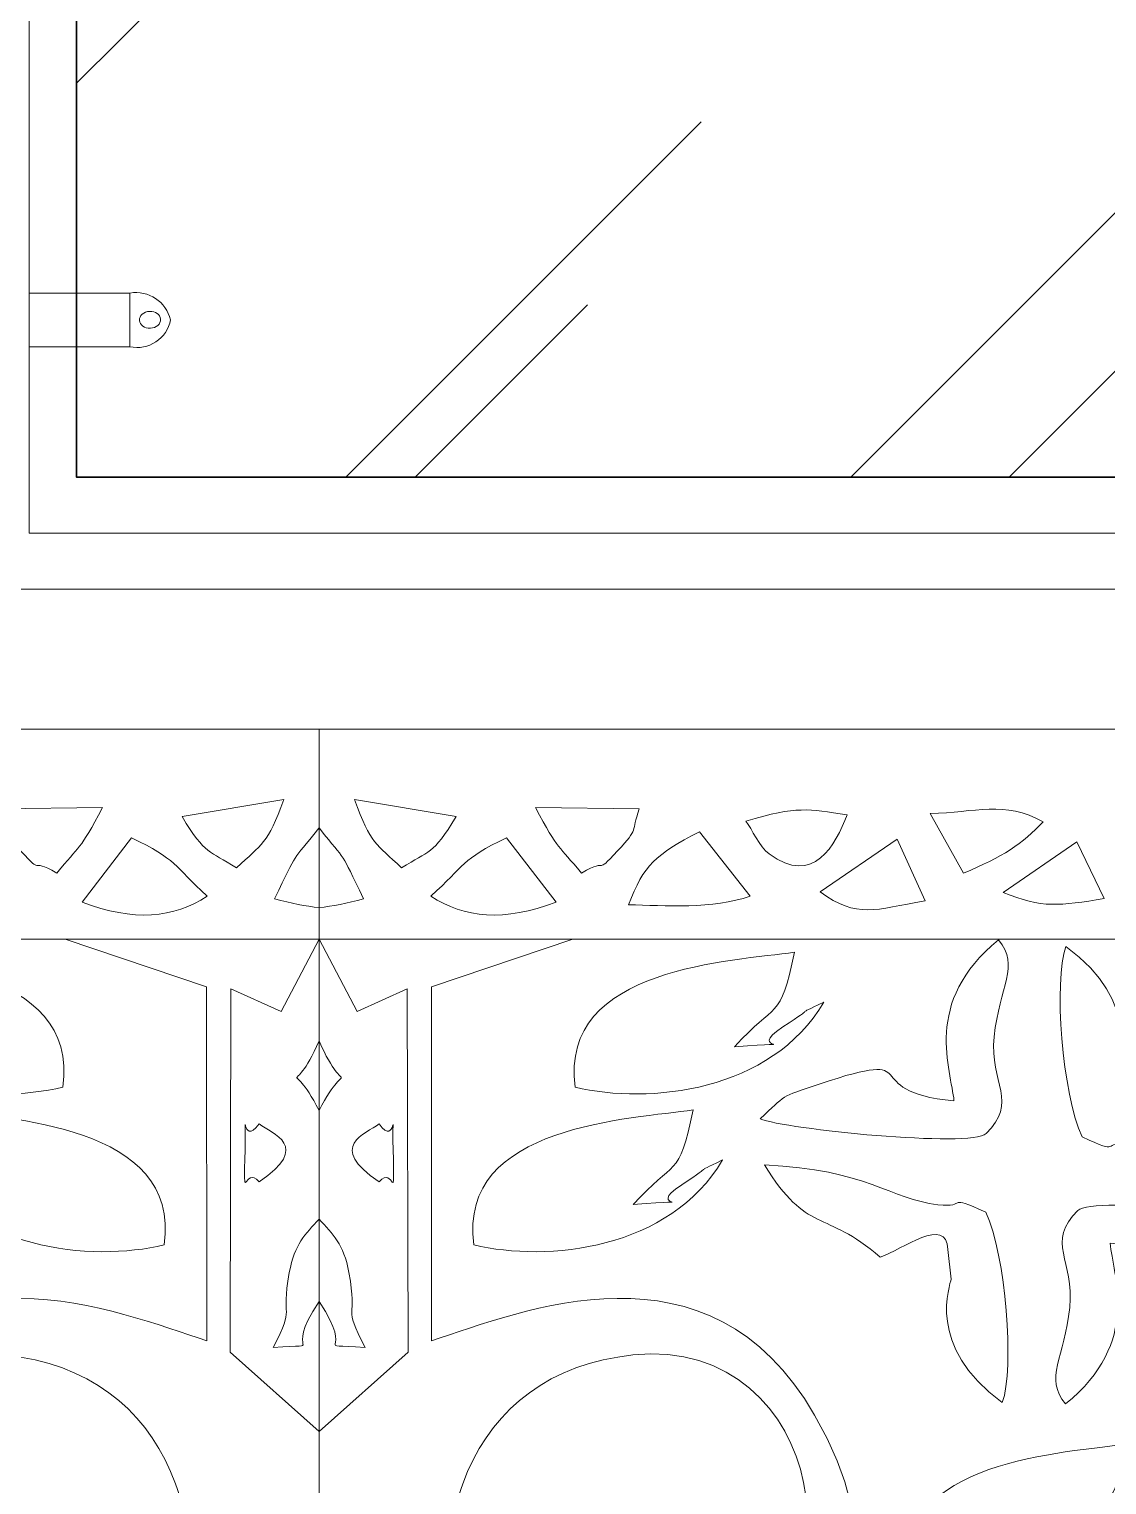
# Model space of a CAD drawing. Header units: inches. Extents: x 249 to 1192, y -18 to 440.
# Drawn here: x 612.114 to 612.884, y 265.608 to 266.648 of the extents above; entities that cross this region are included whole.
import ezdxf

# ---------------------------------------------------------------- set-up
doc = ezdxf.new("R2010")
doc.units = ezdxf.units.IN
doc.header["$MEASUREMENT"] = 0
for name, color, linetype, lineweight in [('ACP', 15, 'Continuous', 15), ('BALOK', 3, 'Continuous', 20), ('BESI', 201, 'Continuous', 0), ('KACA', 141, 'Continuous', 30), ('KUSEN', 16, 'Continuous', 15)]:
    doc.layers.add(name, color=color, linetype=linetype, lineweight=lineweight)
doc.layers.add('KOLOM', color=5, linetype='Continuous')

# ---------------------------------------------------------------- blocks, each defined once
blk = doc.blocks.new('GOTGAA')
for points in [[(0.0196, 2.4616), (1.0196, -0.0384), (0.0196, -0.0384), (0.0196, 2.4616)], [(0.0196, 2.0577), (0.7981, 0.1116), (0.0196, 0.1116)], [(0.0832, 0.4065), (0.0196, 0.4631)], [(0.0196, 0.1116), (0.0467, 0.1633), (0.0826, 0.1469), (0.0832, 0.4065)], [(0.0999, 0.3983), (0.1, 0.1456), (0.2009, 0.1116)]]:
    blk.add_lwpolyline(points)
for points in [[(0.3735, 0.4514), (0.4787, 0.6348), (0.2651, 0.6707), (0.2617, 0.6098)], [(0.2617, 0.6098), (0.2651, 0.6707), (0.4787, 0.6348), (0.3735, 0.4514)], [(0.2438, 0.4085), (0.1246, 0.4212), (0.0893, 0.5338), (0.1198, 0.6601)], [(0.1198, 0.6601), (0.0893, 0.5338), (0.1246, 0.4212), (0.2438, 0.4085)], [(0.2944, 0.6077), (0.4129, 0.5996), (0.3829, 0.3936), (0.2438, 0.4085)], [(0.2438, 0.4085), (0.3829, 0.3936), (0.4129, 0.5996), (0.2944, 0.6077)], [(0.0999, 0.3983), (0.1639, 0.3777), (0.2985, 0.3205), (0.3735, 0.4514)], [(0.3735, 0.4514), (0.2985, 0.3205), (0.1639, 0.3777), (0.0999, 0.3983)], [(0.0524, 0.4032), (0.0115, 0.3993), (0.0475, 0.4109), (0.0196, 0.3704)], [(0.0832, 0.4065), (0.0832, 0.4065), (0.0826, 0.1469), (0.0826, 0.1469)], [(0.0826, 0.1469), (0.0826, 0.1469), (0.0832, 0.4065), (0.0832, 0.4065)], [(0.0409, 0.3496), (0.0475, 0.3851), (0.036, 0.371), (0.0524, 0.4032)], [(0.1, 0.1456), (0.1, 0.1456), (0.0999, 0.3983), (0.0999, 0.3983)], [(0.0999, 0.3983), (0.0999, 0.3983), (0.1, 0.1456), (0.1, 0.1456)], [(0.0196, 0.3114), (0.0295, 0.3222), (0.0371, 0.3292), (0.0409, 0.3496)], [(0.0625, 0.2849), (0.0731, 0.2716), (0.0735, 0.3063), (0.0725, 0.2617)], [(0.0725, 0.2617), (0.0735, 0.3063), (0.0731, 0.2716), (0.0625, 0.2849)], [(0.0625, 0.2435), (0.053, 0.2503), (0.0245, 0.2594), (0.0625, 0.2849)], [(0.0625, 0.2849), (0.0245, 0.2594), (0.053, 0.2503), (0.0625, 0.2435)], [(0.0725, 0.2617), (0.0716, 0.2237), (0.0756, 0.2615), (0.0625, 0.2435)], [(0.0625, 0.2435), (0.0756, 0.2615), (0.0716, 0.2237), (0.0725, 0.2617)], [(0.0196, 0.1841), (0.0396, 0.2305), (0.0418, 0.1909), (0.0196, 0.2339)], [(0.0826, 0.1469), (0.0826, 0.1469), (0.0467, 0.1633), (0.0467, 0.1633)], [(0.0467, 0.1633), (0.0467, 0.1633), (0.0826, 0.1469), (0.0826, 0.1469)], [(0.0995, 0.0808), (0.1232, 0.0967), (0.1521, 0.099), (0.1889, 0.0852)], [(0.1889, 0.0852), (0.1521, 0.099), (0.1232, 0.0967), (0.0995, 0.0808)], [(0.3774, 0.0778), (0.4043, 0.0971), (0.4163, 0.0904), (0.4524, 0.0842)], [(0.4524, 0.0842), (0.4163, 0.0904), (0.4043, 0.0971), (0.3774, 0.0778)], [(0.0196, 0.0891), (0.0292, 0.088), (0.0394, 0.0858), (0.0514, 0.0828)], [(0.0514, 0.0828), (0.0394, 0.0858), (0.0292, 0.088), (0.0196, 0.0891)], [(0.1889, 0.0852), (0.1889, 0.0852), (0.1535, 0.0392), (0.1535, 0.0392)], [(0.1535, 0.0392), (0.1535, 0.0392), (0.1889, 0.0852), (0.1889, 0.0852)], [(0.2406, 0.087), (0.2662, 0.0875), (0.3012, 0.0902), (0.3274, 0.0808)], [(0.3274, 0.0808), (0.3012, 0.0902), (0.2662, 0.0875), (0.2406, 0.087)], [(0.2912, 0.0348), (0.2598, 0.0514), (0.2517, 0.0581), (0.2406, 0.087)], [(0.2406, 0.087), (0.2517, 0.0581), (0.2598, 0.0514), (0.2912, 0.0348)], [(0.4524, 0.0842), (0.4524, 0.0842), (0.4324, 0.0401), (0.4324, 0.0401)], [(0.4324, 0.0401), (0.4324, 0.0401), (0.4524, 0.0842), (0.4524, 0.0842)], [(0.5083, 0.0781), (0.5359, 0.0898), (0.5488, 0.0877), (0.5803, 0.0825)], [(0.5803, 0.0825), (0.5488, 0.0877), (0.5359, 0.0898), (0.5083, 0.0781)], [(0.0514, 0.0828), (0.034, 0.0468), (0.0401, 0.0578), (0.0198, 0.0323)], [(0.0198, 0.0323), (0.0401, 0.0578), (0.034, 0.0468), (0.0514, 0.0828)], [(0.1535, 0.0392), (0.121, 0.0546), (0.1237, 0.0588), (0.0995, 0.0808)], [(0.0995, 0.0808), (0.1237, 0.0588), (0.121, 0.0546), (0.1535, 0.0392)], [(0.3274, 0.0808), (0.3274, 0.0808), (0.2912, 0.0348), (0.2912, 0.0348)], [(0.2912, 0.0348), (0.2912, 0.0348), (0.3274, 0.0808), (0.3274, 0.0808)], [(0.341, 0.0506), (0.3731, 0.0742), (0.3883, 0.0442), (0.3968, 0.0227)], [(0.3968, 0.0227), (0.3883, 0.0442), (0.3731, 0.0742), (0.341, 0.0506)], [(0.4324, 0.0401), (0.4324, 0.0401), (0.3774, 0.0778), (0.3774, 0.0778)], [(0.3774, 0.0778), (0.3774, 0.0778), (0.4324, 0.0401), (0.4324, 0.0401)], [(0.5608, 0.042), (0.5608, 0.042), (0.5083, 0.0781), (0.5083, 0.0781)], [(0.5083, 0.0781), (0.5083, 0.0781), (0.5608, 0.042), (0.5608, 0.042)], [(0.5803, 0.0825), (0.5803, 0.0825), (0.5608, 0.042), (0.5608, 0.042)], [(0.5608, 0.042), (0.5608, 0.042), (0.5803, 0.0825), (0.5803, 0.0825)], [(0.1742, 0.0176), (0.1909, 0.0489), (0.1905, 0.0443), (0.207, 0.0643)], [(0.207, 0.0643), (0.1905, 0.0443), (0.1909, 0.0489), (0.1742, 0.0176)], [(0.207, 0.0643), (0.2282, 0.052), (0.2152, 0.0674), (0.2328, 0.0485)], [(0.2328, 0.0485), (0.2152, 0.0674), (0.2282, 0.052), (0.207, 0.0643)], [(0.456, 0.0218), (0.456, 0.0218), (0.48, 0.0644), (0.48, 0.0644)], [(0.48, 0.0644), (0.48, 0.0644), (0.456, 0.0218), (0.456, 0.0218)], [(0.48, 0.0644), (0.5075, 0.0529), (0.5222, 0.0434), (0.5367, 0.0277)], [(0.5367, 0.0277), (0.5222, 0.0434), (0.5075, 0.0529), (0.48, 0.0644)], [(0.0448, 0.0119), (0.0566, 0.0439), (0.0603, 0.0431), (0.0785, 0.0607)], [(0.0785, 0.0607), (0.0603, 0.0431), (0.0566, 0.0439), (0.0448, 0.0119)], [(0.0785, 0.0607), (0.0986, 0.0476), (0.1003, 0.0522), (0.1175, 0.024)], [(0.1175, 0.024), (0.1003, 0.0522), (0.0986, 0.0476), (0.0785, 0.0607)], [(0.2328, 0.0485), (0.2486, 0.0315), (0.2421, 0.0358), (0.2482, 0.0185)], [(0.2482, 0.0185), (0.2421, 0.0358), (0.2486, 0.0315), (0.2328, 0.0485)], [(0.3245, 0.0272), (0.3287, 0.0329), (0.3341, 0.0455), (0.341, 0.0506)], [(0.341, 0.0506), (0.3341, 0.0455), (0.3287, 0.0329), (0.3245, 0.0272)], [(0.0198, 0.0323), (0.0197, 0.0324), (0.0197, 0.0324), (0.0196, 0.0325)], [(0.0196, 0.0325), (0.0197, 0.0324), (0.0197, 0.0324), (0.0198, 0.0323)], [(0.1175, 0.024), (0.1175, 0.024), (0.0448, 0.0119), (0.0448, 0.0119)], [(0.0448, 0.0119), (0.0448, 0.0119), (0.1175, 0.024), (0.1175, 0.024)], [(0.3968, 0.0227), (0.3683, 0.0186), (0.3619, 0.0162), (0.3245, 0.0272)], [(0.3245, 0.0272), (0.3619, 0.0162), (0.3683, 0.0186), (0.3968, 0.0227)], [(0.5367, 0.0277), (0.5093, 0.0121), (0.4884, 0.0212), (0.456, 0.0218)], [(0.456, 0.0218), (0.4884, 0.0212), (0.5093, 0.0121), (0.5367, 0.0277)], [(0.2482, 0.0185), (0.2482, 0.0185), (0.1742, 0.0176), (0.1742, 0.0176)], [(0.1742, 0.0176), (0.1742, 0.0176), (0.2482, 0.0185), (0.2482, 0.0185)]]:
    blk.add_open_spline(points, degree=3)
for points, knots in [([(0.554, 0.5397), (0.6094, 0.5349), (0.5598, 0.544), (0.5885, 0.5255), (0.5885, 0.5255), (0.6156, 0.5081), (0.5935, 0.5196), (0.6178, 0.5078), (0.6178, 0.5078), (0.5803, 0.5716), (0.4927, 0.5813), (0.4402, 0.5685), (0.4402, 0.5685), (0.4281, 0.4821), (0.554, 0.4787), (0.5968, 0.472), (0.5968, 0.472), (0.5864, 0.5223), (0.5834, 0.5068), (0.554, 0.5397)], [0, 0, 0, 0, 0.166667, 0.166667, 0.166667, 0.166667, 0.333333, 0.333333, 0.333333, 0.333333, 0.5, 0.5, 0.5, 0.5, 0.666667, 0.666667, 0.666667, 0.666667, 1, 1, 1, 1]), ([(0.4204, 0.3386), (0.3803, 0.3041), (0.3686, 0.3227), (0.3377, 0.2728), (0.3377, 0.2728), (0.4113, 0.276), (0.4277, 0.2973), (0.4616, 0.3012), (0.4616, 0.3012), (0.4838, 0.3037), (0.4663, 0.2929), (0.4959, 0.3066), (0.4959, 0.3066), (0.5101, 0.3368), (0.5164, 0.4183), (0.5076, 0.4425), (0.5076, 0.4425), (0.452, 0.4022), (0.4708, 0.3577), (0.471, 0.3544), (0.471, 0.3544), (0.471, 0.3544), (0.4688, 0.3332), (0.4688, 0.3332), (0.4688, 0.3332), (0.4679, 0.3084), (0.4361, 0.3334), (0.4204, 0.3386)], [0, 0, 0, 0, 0.125, 0.125, 0.125, 0.125, 0.25, 0.25, 0.25, 0.25, 0.375, 0.375, 0.375, 0.375, 0.5, 0.5, 0.5, 0.5, 0.625, 0.625, 0.625, 0.625, 0.75, 0.75, 0.75, 0.75, 1, 1, 1, 1]), ([(0.5846, 0.3287), (0.5864, 0.3503), (0.6076, 0.3995), (0.5527, 0.4435), (0.5527, 0.4435), (0.5372, 0.4246), (0.5521, 0.4106), (0.5558, 0.3745), (0.5558, 0.3745), (0.5592, 0.3411), (0.5382, 0.3279), (0.5616, 0.3052), (0.5616, 0.3052), (0.5723, 0.2949), (0.7056, 0.3084), (0.7229, 0.3158), (0.7229, 0.3158), (0.7045, 0.3331), (0.7094, 0.3312), (0.6809, 0.3406), (0.6809, 0.3406), (0.6007, 0.3671), (0.657, 0.3354), (0.5846, 0.3287)], [0, 0, 0, 0, 0.142857, 0.142857, 0.142857, 0.142857, 0.285714, 0.285714, 0.285714, 0.285714, 0.428571, 0.428571, 0.428571, 0.428571, 0.571429, 0.571429, 0.571429, 0.571429, 0.714286, 0.714286, 0.714286, 0.714286, 1, 1, 1, 1]), ([(0.244, 0.3011), (0.2994, 0.2962), (0.2498, 0.3054), (0.2786, 0.2869), (0.2786, 0.2869), (0.3056, 0.2695), (0.2835, 0.281), (0.3078, 0.2692), (0.3078, 0.2692), (0.2703, 0.333), (0.1827, 0.3427), (0.1302, 0.3298), (0.1302, 0.3298), (0.1181, 0.2434), (0.244, 0.2401), (0.2868, 0.2334), (0.2868, 0.2334), (0.2764, 0.2837), (0.2734, 0.2681), (0.244, 0.3011)], [0, 0, 0, 0, 0.166667, 0.166667, 0.166667, 0.166667, 0.333333, 0.333333, 0.333333, 0.333333, 0.5, 0.5, 0.5, 0.5, 0.666667, 0.666667, 0.666667, 0.666667, 1, 1, 1, 1]), ([(0.6401, 0.2207), (0.6802, 0.2553), (0.6919, 0.2366), (0.7228, 0.2866), (0.7228, 0.2866), (0.6492, 0.2833), (0.6328, 0.262), (0.5989, 0.2581), (0.5989, 0.2581), (0.5767, 0.2556), (0.5942, 0.2665), (0.5646, 0.2528), (0.5646, 0.2528), (0.5504, 0.2225), (0.5441, 0.1411), (0.553, 0.1168), (0.553, 0.1168), (0.6085, 0.1571), (0.5897, 0.2017), (0.5895, 0.2049), (0.5895, 0.2049), (0.5895, 0.2049), (0.5917, 0.2261), (0.5917, 0.2261), (0.5917, 0.2261), (0.5926, 0.251), (0.6244, 0.2259), (0.6401, 0.2207)], [0, 0, 0, 0, 0.125, 0.125, 0.125, 0.125, 0.25, 0.25, 0.25, 0.25, 0.375, 0.375, 0.375, 0.375, 0.5, 0.5, 0.5, 0.5, 0.625, 0.625, 0.625, 0.625, 0.75, 0.75, 0.75, 0.75, 1, 1, 1, 1]), ([(0.4731, 0.227), (0.4712, 0.2054), (0.4501, 0.1562), (0.5049, 0.1121), (0.5049, 0.1121), (0.5205, 0.131), (0.5055, 0.145), (0.5018, 0.1812), (0.5018, 0.1812), (0.4984, 0.2146), (0.5195, 0.2278), (0.496, 0.2504), (0.496, 0.2504), (0.4854, 0.2607), (0.352, 0.2472), (0.3347, 0.2399), (0.3347, 0.2399), (0.3532, 0.2225), (0.3482, 0.2245), (0.3768, 0.215), (0.3768, 0.215), (0.4569, 0.1885), (0.4007, 0.2202), (0.4731, 0.227)], [0, 0, 0, 0, 0.142857, 0.142857, 0.142857, 0.142857, 0.285714, 0.285714, 0.285714, 0.285714, 0.428571, 0.428571, 0.428571, 0.428571, 0.571429, 0.571429, 0.571429, 0.571429, 0.714286, 0.714286, 0.714286, 0.714286, 1, 1, 1, 1]), ([(0.3164, 0.1884), (0.3718, 0.1836), (0.3222, 0.1927), (0.3509, 0.1742), (0.3509, 0.1742), (0.378, 0.1568), (0.3559, 0.1683), (0.3802, 0.1565), (0.3802, 0.1565), (0.3427, 0.2203), (0.2551, 0.23), (0.2026, 0.2172), (0.2026, 0.2172), (0.1905, 0.1308), (0.3163, 0.1274), (0.3592, 0.1208), (0.3592, 0.1208), (0.3488, 0.171), (0.3458, 0.1555), (0.3164, 0.1884)], [0, 0, 0, 0, 0.166667, 0.166667, 0.166667, 0.166667, 0.333333, 0.333333, 0.333333, 0.333333, 0.5, 0.5, 0.5, 0.5, 0.666667, 0.666667, 0.666667, 0.666667, 1, 1, 1, 1])]:
    blk.add_open_spline(points, degree=3, knots=knots)
blk = doc.blocks.new('GORRG')
at = {"xscale": -1, "rotation": 359.9999999751687}
blk.add_blockref('GOTGAA', (-0.9608, 0), dxfattribs=at)
blk.add_blockref('GOTGAA', (-1, 0))
blk = doc.blocks.new('tampak depan')
at = {"layer": 'KACA'}
h = blk.add_hatch(dxfattribs=at)
h.set_pattern_fill('AR-RROOF', color=256, scale=0.5, angle=45, style=0)
h.set_pattern_definition([(45, (597.73297, 361.98006), (0.424264, 1.1313708), [7.5, -1, 2.5, -0.5]), (45, (598.0264, 362.62706), (-0.8237794, 0.1166726), [1.5, -0.165, 3, -0.375]), (45, (597.60922, 362.45735), (1.6015969, 2.0753584), [4, -0.7, 2, -0.5])])
h.paths.add_polyline_path([(698.8218, 341.1569), (698.8218, 341.2501), (698.7837, 341.2501, -0.422264), (698.7547, 341.2692, -0.394019), (698.7837, 341.2884), (698.8218, 341.2884), (698.8218, 341.8845), (698.7837, 341.8845, -0.422264), (698.7547, 341.9037, -0.394019), (698.7837, 341.9229), (698.8218, 341.9229), (698.8218, 342.0012), (697.8375, 342.0012), (697.8375, 341.9229), (697.8756, 341.9229, -0.394019), (697.9046, 341.9037, -0.422264), (697.8756, 341.8845), (697.8375, 341.8845), (697.8375, 341.2884), (697.8756, 341.2884, -0.394019), (697.9046, 341.2692, -0.422264), (697.8756, 341.2501), (697.8375, 341.2501), (697.8375, 341.1569)])
at = {"layer": 'BALOK'}
blk.add_lwpolyline([(699.5987, 341.0769), (684.9684, 341.0769), (685.0083, 340.9769), (699.5987, 340.9769)], close=True, dxfattribs=at)
at = {"layer": 'BESI'}
blk.add_lwpolyline([(697.8036, 341.2884), (697.8756, 341.2884), (697.8756, 341.2501), (697.8036, 341.2501)], close=True, dxfattribs=at)
for points in [[(697.8756, 341.2884, -0.394019), (697.9046, 341.2692, 0.787765)], [(697.8756, 341.2501, 0.422264), (697.9046, 341.2692, -10.612517)]]:
    blk.add_lwpolyline(points, format="xyb", dxfattribs=at)
at = {"layer": 'BESI', "extrusion": (0, 0, -1)}
blk.add_ellipse((697.8899, 341.2693), major_axis=(0.00758, 0.0004), ratio=0.795187, dxfattribs=at)
at = {"layer": 'KACA'}
blk.add_lwpolyline([(697.8375, 342.0012), (698.8218, 342.0012), (698.8218, 341.1569), (697.8375, 341.1569)], close=True, dxfattribs=at)
at = {"layer": 'KUSEN'}
for points in [[(697.7614, 342.0769), (698.9, 342.0769), (698.9, 341.0769), (697.7614, 341.0769)], [(698.8578, 341.1169), (697.8036, 341.1169), (697.8036, 342.0369), (698.8578, 342.0369)]]:
    blk.add_lwpolyline(points, close=True, dxfattribs=at)
at = {"layer": 'ACP', "rotation": 180}
blk.add_blockref('GORRG', (697.0303, 340.9385), dxfattribs=at)

msp = doc.modelspace()

# ---------------------------------------------------------------- block references
at = {"layer": 'KOLOM'}
msp.add_blockref('tampak depan', (-85.6899, -74.829), dxfattribs=at)

doc.saveas('drawing.dxf')
